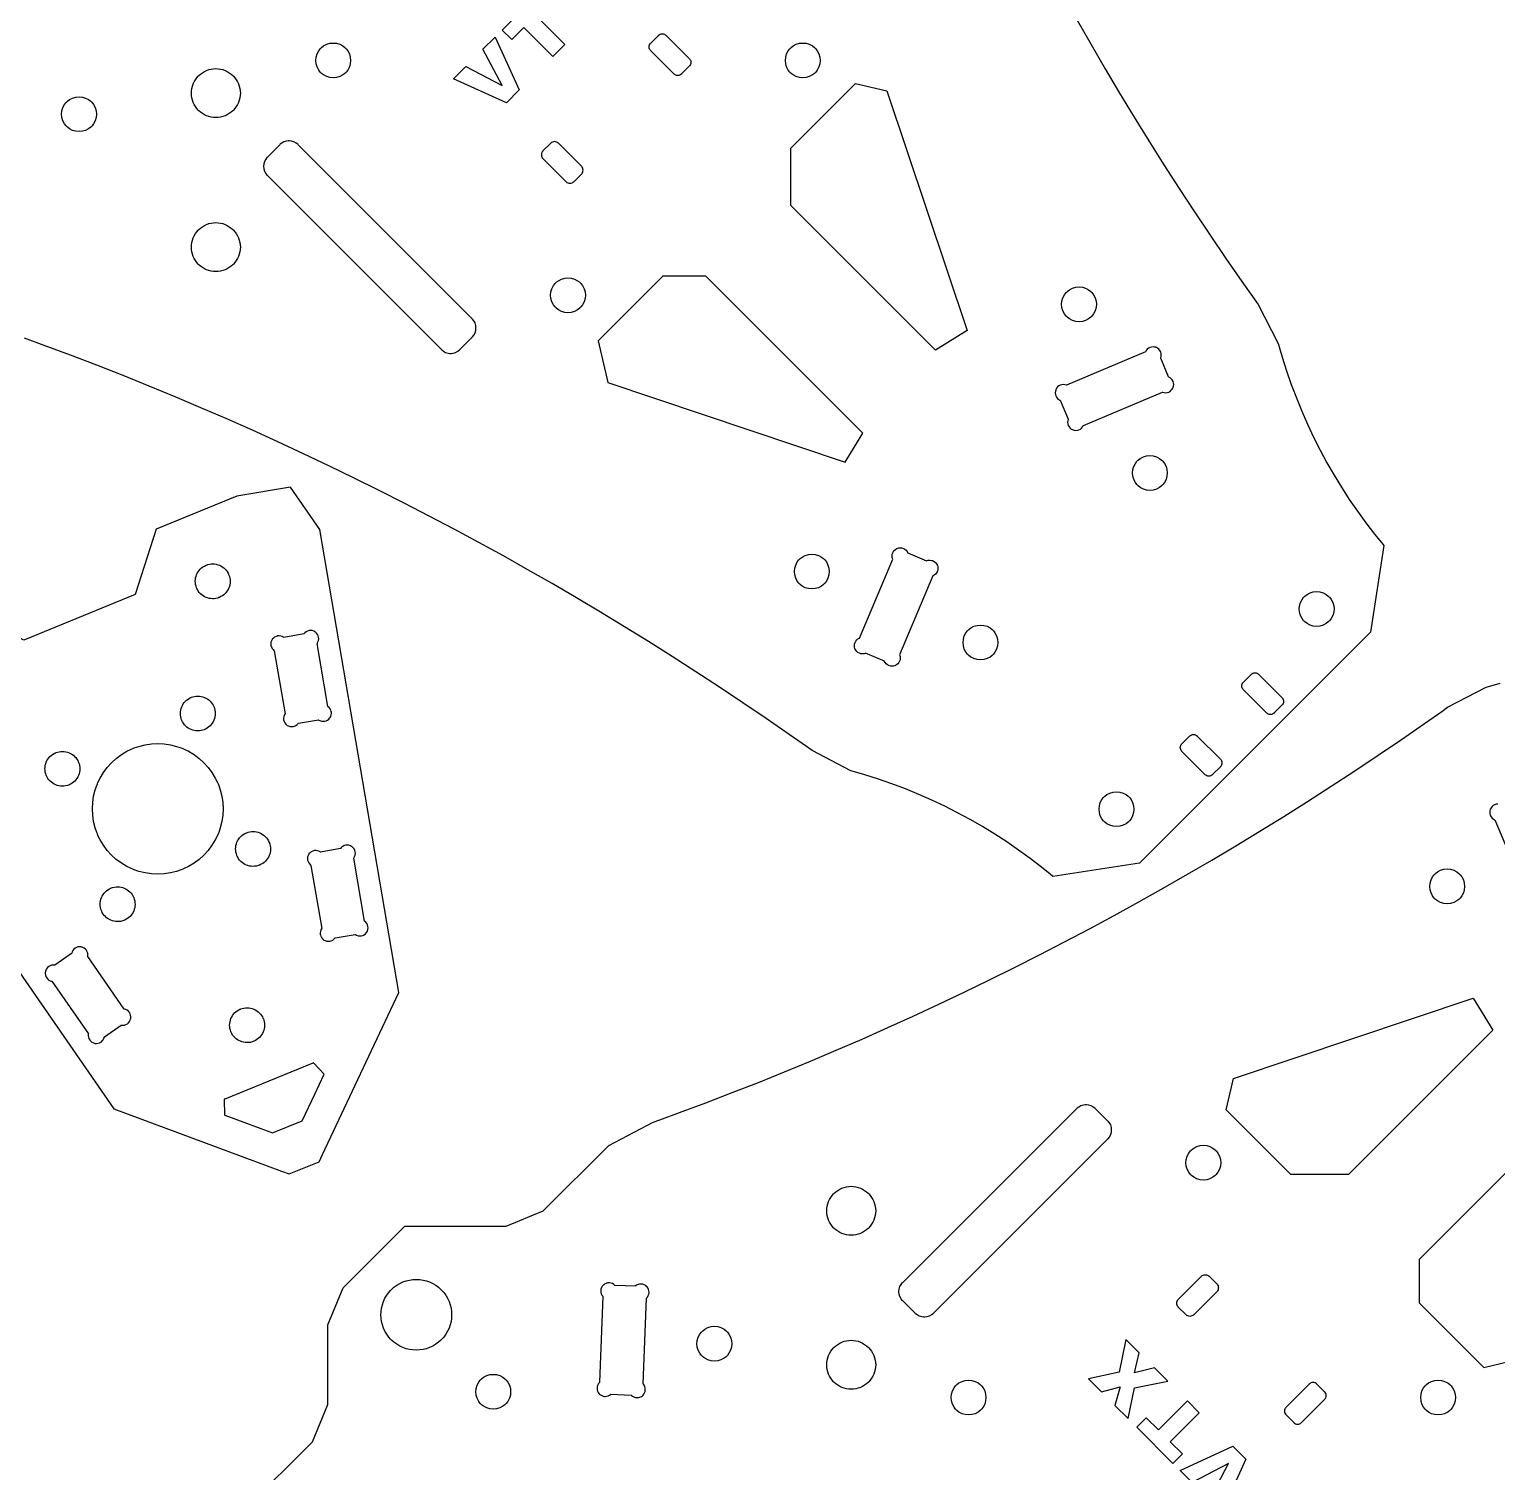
# Model space of a CAD drawing. Extents: x 0 to 997, y 0 to 569.
# Drawn here: x 90.2 to 225, y 299.7 to 432.2 of the extents above; entities that cross this region are included whole.
import ezdxf

# ---------------------------------------------------------------- set-up
doc = ezdxf.new("R2010")
doc.units = 0
doc.layers.get('0').update_dxf_attribs({"linetype": 'CONTINUOUS'})

msp = doc.modelspace()

# ---------------------------------------------------------------- linework, layer by layer
at = {"color": 0}
for points in [[(138.323, 429.706), (139.415, 430.799), (136.753, 433.461), (137.867, 434.575), (136.994, 435.449), (133.673, 432.128), (134.546, 431.254), (135.66, 432.368), (138.323, 429.706)], [(135.242, 426.625), (134.058, 425.44), (129.187, 427.642), (130.329, 428.783), (133.669, 427.035), (131.91, 430.364), (133.019, 431.474), (135.242, 426.625)], [(147.321, 430.218), (147.303, 430.236), (147.257, 430.297), (147.211, 430.383), (147.183, 430.476), (147.174, 430.572), (147.183, 430.668), (147.211, 430.76), (147.257, 430.847), (147.303, 430.908), (147.321, 430.925), (148.028, 431.633), (148.046, 431.65), (148.104, 431.696), (148.19, 431.742), (148.283, 431.769), (148.357, 431.779), (148.382, 431.779), (148.406, 431.779), (148.479, 431.769), (148.572, 431.742), (148.658, 431.696), (148.718, 431.65), (148.735, 431.633), (150.856, 429.511), (150.874, 429.494), (150.918, 429.435), (150.965, 429.349), (150.993, 429.256), (151.003, 429.182), (151.003, 429.158), (151.003, 429.133), (150.993, 429.06), (150.965, 428.967), (150.918, 428.881), (150.874, 428.822), (150.856, 428.804), (150.149, 428.097), (150.132, 428.079), (150.071, 428.033), (149.983, 427.987), (149.892, 427.96), (149.796, 427.951), (149.7, 427.96), (149.607, 427.987), (149.521, 428.033), (149.46, 428.079), (149.442, 428.097), (147.321, 430.218)], [(119.284, 430.467), (119.341, 430.41), (119.489, 430.215), (119.635, 429.936), (119.723, 429.64), (119.752, 429.335), (119.723, 429.029), (119.635, 428.732), (119.489, 428.454), (119.341, 428.26), (119.284, 428.203), (119.227, 428.146), (119.033, 427.999), (118.755, 427.851), (118.458, 427.764), (118.153, 427.735), (117.847, 427.764), (117.55, 427.851), (117.272, 427.999), (117.078, 428.146), (117.021, 428.203), (116.964, 428.26), (116.816, 428.454), (116.67, 428.732), (116.582, 429.029), (116.553, 429.335), (116.582, 429.64), (116.67, 429.936), (116.816, 430.215), (116.964, 430.41), (117.021, 430.467), (117.078, 430.524), (117.272, 430.671), (117.55, 430.818), (117.847, 430.906), (118.153, 430.935), (118.458, 430.906), (118.755, 430.818), (119.033, 430.671), (119.227, 430.524), (119.284, 430.467)], [(162.418, 430.467), (162.475, 430.41), (162.622, 430.215), (162.769, 429.936), (162.857, 429.64), (162.886, 429.335), (162.857, 429.029), (162.769, 428.732), (162.622, 428.454), (162.475, 428.26), (162.418, 428.203), (162.361, 428.146), (162.167, 427.999), (161.888, 427.851), (161.592, 427.764), (161.286, 427.735), (160.981, 427.764), (160.683, 427.851), (160.406, 427.999), (160.211, 428.146), (160.154, 428.203), (160.097, 428.26), (159.95, 428.454), (159.803, 428.732), (159.715, 429.029), (159.686, 429.335), (159.715, 429.64), (159.803, 429.936), (159.95, 430.215), (160.097, 430.41), (160.154, 430.467), (160.211, 430.524), (160.406, 430.671), (160.683, 430.818), (160.981, 430.906), (161.286, 430.935), (161.592, 430.906), (161.888, 430.818), (162.167, 430.671), (162.361, 430.524), (162.418, 430.467)], [(108.96, 427.921), (109.001, 427.879), (109.115, 427.75), (109.248, 427.568), (109.362, 427.376), (109.454, 427.176), (109.526, 426.969), (109.578, 426.76), (109.609, 426.546), (109.619, 426.329), (109.609, 426.114), (109.578, 425.9), (109.526, 425.689), (109.454, 425.483), (109.362, 425.283), (109.248, 425.092), (109.115, 424.91), (109.001, 424.779), (108.96, 424.739), (108.919, 424.697), (108.789, 424.585), (108.607, 424.45), (108.415, 424.338), (108.216, 424.244), (108.01, 424.172), (107.799, 424.121), (107.585, 424.09), (107.369, 424.079), (107.153, 424.09), (106.939, 424.121), (106.728, 424.172), (106.522, 424.244), (106.323, 424.338), (106.131, 424.45), (105.949, 424.585), (105.819, 424.697), (105.778, 424.739), (105.737, 424.779), (105.624, 424.91), (105.49, 425.092), (105.377, 425.283), (105.284, 425.483), (105.212, 425.689), (105.16, 425.9), (105.129, 426.114), (105.119, 426.329), (105.129, 426.546), (105.16, 426.76), (105.212, 426.969), (105.284, 427.176), (105.377, 427.376), (105.49, 427.568), (105.624, 427.75), (105.737, 427.879), (105.778, 427.921), (105.819, 427.961), (105.949, 428.075), (106.131, 428.208), (106.323, 428.322), (106.522, 428.415), (106.728, 428.487), (106.939, 428.539), (107.153, 428.569), (107.369, 428.579), (107.585, 428.569), (107.799, 428.539), (108.01, 428.487), (108.216, 428.415), (108.415, 428.322), (108.607, 428.208), (108.789, 428.075), (108.919, 427.961), (108.96, 427.921)], [(95.9375, 425.526), (95.9944, 425.469), (96.1425, 425.275), (96.2889, 424.997), (96.3768, 424.701), (96.406, 424.396), (96.3768, 424.089), (96.2889, 423.793), (96.1425, 423.515), (95.9944, 423.321), (95.9375, 423.264), (95.8804, 423.207), (95.6864, 423.058), (95.4082, 422.912), (95.1117, 422.825), (94.8061, 422.796), (94.5006, 422.825), (94.204, 422.912), (93.9257, 423.058), (93.7317, 423.207), (93.6747, 423.264), (93.6176, 423.321), (93.4696, 423.515), (93.3232, 423.793), (93.2354, 424.089), (93.2061, 424.396), (93.2354, 424.701), (93.3232, 424.997), (93.4696, 425.275), (93.6176, 425.469), (93.6747, 425.526), (93.7317, 425.583), (93.9257, 425.732), (94.204, 425.878), (94.5006, 425.965), (94.8061, 425.996), (95.1117, 425.965), (95.4082, 425.878), (95.6864, 425.732), (95.8804, 425.583), (95.9375, 425.526)], [(160.199, 416.01), (160.199, 421.287), (166.136, 427.225), (169.006, 426.551), (176.388, 404.546), (173.469, 402.739), (160.199, 416.01)], [(130.916, 403.914), (130.957, 403.956), (131.066, 404.097), (131.176, 404.303), (131.244, 404.528), (131.267, 404.704), (131.267, 404.763), (131.267, 404.821), (131.244, 404.997), (131.176, 405.222), (131.066, 405.429), (130.957, 405.569), (130.916, 405.611), (114.935, 421.592), (114.894, 421.633), (114.752, 421.742), (114.546, 421.851), (114.322, 421.919), (114.145, 421.943), (114.087, 421.943), (114.028, 421.943), (113.851, 421.919), (113.627, 421.851), (113.421, 421.742), (113.28, 421.633), (113.238, 421.592), (112.107, 420.461), (112.064, 420.418), (111.953, 420.272), (111.843, 420.064), (111.777, 419.842), (111.755, 419.612), (111.777, 419.383), (111.843, 419.16), (111.953, 418.951), (112.064, 418.806), (112.107, 418.764), (128.087, 402.783), (128.129, 402.742), (128.27, 402.633), (128.477, 402.522), (128.701, 402.454), (128.877, 402.432), (128.936, 402.432), (128.995, 402.432), (129.171, 402.454), (129.395, 402.522), (129.602, 402.633), (129.743, 402.742), (129.784, 402.783), (130.916, 403.914)], [(139.543, 418.197), (139.56, 418.181), (139.618, 418.135), (139.704, 418.089), (139.799, 418.061), (139.872, 418.051), (139.896, 418.051), (139.921, 418.051), (139.994, 418.061), (140.087, 418.089), (140.174, 418.135), (140.232, 418.181), (140.25, 418.197), (140.957, 418.904), (140.975, 418.922), (141.021, 418.983), (141.067, 419.071), (141.094, 419.162), (141.103, 419.258), (141.094, 419.354), (141.067, 419.447), (141.021, 419.533), (140.975, 419.594), (140.957, 419.612), (138.835, 421.733), (138.818, 421.751), (138.757, 421.797), (138.67, 421.843), (138.577, 421.871), (138.482, 421.879), (138.386, 421.871), (138.294, 421.843), (138.207, 421.797), (138.146, 421.751), (138.128, 421.733), (137.421, 421.026), (137.404, 421.008), (137.359, 420.95), (137.313, 420.864), (137.284, 420.771), (137.275, 420.697), (137.275, 420.672), (137.275, 420.649), (137.284, 420.575), (137.313, 420.482), (137.359, 420.396), (137.404, 420.336), (137.421, 420.319), (139.543, 418.197)], [(108.96, 413.778), (109.001, 413.737), (109.115, 413.607), (109.248, 413.425), (109.362, 413.233), (109.454, 413.033), (109.526, 412.828), (109.578, 412.617), (109.609, 412.403), (109.619, 412.188), (109.609, 411.972), (109.578, 411.757), (109.526, 411.547), (109.454, 411.34), (109.362, 411.14), (109.248, 410.949), (109.115, 410.767), (109.001, 410.638), (108.96, 410.596), (108.919, 410.556), (108.789, 410.442), (108.607, 410.308), (108.415, 410.194), (108.216, 410.101), (108.01, 410.031), (107.799, 409.979), (107.585, 409.947), (107.369, 409.938), (107.153, 409.947), (106.939, 409.979), (106.728, 410.031), (106.522, 410.101), (106.323, 410.194), (106.131, 410.308), (105.949, 410.442), (105.819, 410.556), (105.778, 410.596), (105.737, 410.638), (105.624, 410.767), (105.49, 410.949), (105.377, 411.14), (105.284, 411.34), (105.212, 411.547), (105.16, 411.757), (105.129, 411.972), (105.119, 412.188), (105.129, 412.403), (105.16, 412.617), (105.212, 412.828), (105.284, 413.033), (105.377, 413.233), (105.49, 413.425), (105.624, 413.607), (105.737, 413.737), (105.778, 413.778), (105.819, 413.819), (105.949, 413.933), (106.131, 414.067), (106.323, 414.181), (106.522, 414.272), (106.728, 414.344), (106.939, 414.396), (107.153, 414.426), (107.369, 414.438), (107.585, 414.426), (107.799, 414.396), (108.01, 414.344), (108.216, 414.272), (108.415, 414.181), (108.607, 414.067), (108.789, 413.933), (108.919, 413.819), (108.96, 413.778)], [(140.851, 408.899), (140.908, 408.842), (141.056, 408.649), (141.203, 408.369), (141.29, 408.074), (141.319, 407.768), (141.29, 407.463), (141.203, 407.165), (141.056, 406.888), (140.908, 406.693), (140.851, 406.636), (140.793, 406.579), (140.6, 406.432), (140.321, 406.285), (140.025, 406.197), (139.719, 406.168), (139.414, 406.197), (139.117, 406.285), (138.839, 406.432), (138.645, 406.579), (138.588, 406.636), (138.531, 406.693), (138.383, 406.888), (138.236, 407.165), (138.149, 407.463), (138.119, 407.768), (138.149, 408.074), (138.236, 408.369), (138.383, 408.649), (138.531, 408.842), (138.588, 408.899), (138.645, 408.957), (138.839, 409.104), (139.117, 409.251), (139.414, 409.339), (139.719, 409.368), (140.025, 409.339), (140.321, 409.251), (140.6, 409.104), (140.793, 408.957), (140.851, 408.899)], [(166.81, 395.089), (152.385, 409.515), (148.426, 409.515), (142.489, 403.576), (143.388, 399.751), (165.171, 392.443), (166.81, 395.089)], [(187.794, 408.065), (187.851, 408.008), (188, 407.814), (188.146, 407.536), (188.233, 407.24), (188.263, 406.935), (188.233, 406.629), (188.146, 406.332), (188, 406.054), (187.851, 405.86), (187.794, 405.803), (187.737, 405.746), (187.543, 405.597), (187.265, 405.451), (186.968, 405.364), (186.663, 405.335), (186.357, 405.364), (186.061, 405.451), (185.782, 405.597), (185.589, 405.746), (185.532, 405.803), (185.475, 405.86), (185.326, 406.054), (185.181, 406.332), (185.092, 406.629), (185.063, 406.935), (185.092, 407.24), (185.181, 407.536), (185.326, 407.814), (185.475, 408.008), (185.532, 408.065), (185.589, 408.122), (185.782, 408.271), (186.061, 408.417), (186.357, 408.504), (186.663, 408.535), (186.968, 408.504), (187.265, 408.417), (187.543, 408.271), (187.737, 408.122), (187.794, 408.065)], [(194.164, 401.994), (194.178, 402.028), (194.206, 402.136), (194.219, 402.282), (194.204, 402.428), (194.175, 402.535), (194.161, 402.568), (194.146, 402.603), (194.09, 402.699), (193.997, 402.811), (193.883, 402.903), (193.786, 402.958), (193.753, 402.972), (193.718, 402.986), (193.611, 403.014), (193.465, 403.028), (193.319, 403.013), (193.212, 402.983), (193.179, 402.969), (193.144, 402.954), (193.049, 402.899), (192.936, 402.806), (192.843, 402.692), (192.789, 402.594), (192.775, 402.561), (185.511, 399.507), (185.476, 399.522), (185.367, 399.55), (185.219, 399.564), (185.075, 399.547), (184.938, 399.504), (184.811, 399.436), (184.699, 399.344), (184.606, 399.231), (184.549, 399.132), (184.533, 399.096), (184.519, 399.061), (184.49, 398.951), (184.478, 398.804), (184.494, 398.66), (184.538, 398.522), (184.606, 398.396), (184.697, 398.283), (184.811, 398.19), (184.91, 398.133), (184.944, 398.118), (185.674, 396.388), (185.658, 396.351), (185.631, 396.242), (185.617, 396.094), (185.633, 395.95), (185.676, 395.813), (185.744, 395.686), (185.836, 395.574), (185.95, 395.481), (186.049, 395.424), (186.085, 395.41), (186.119, 395.394), (186.229, 395.367), (186.376, 395.353), (186.521, 395.369), (186.658, 395.412), (186.785, 395.481), (186.897, 395.572), (186.99, 395.686), (187.047, 395.785), (187.063, 395.821), (194.325, 398.874), (194.36, 398.86), (194.471, 398.831), (194.618, 398.818), (194.761, 398.833), (194.899, 398.876), (195.025, 398.944), (195.138, 399.036), (195.232, 399.15), (195.289, 399.25), (195.303, 399.285), (195.317, 399.319), (195.346, 399.431), (195.358, 399.578), (195.343, 399.721), (195.3, 399.858), (195.232, 399.985), (195.14, 400.097), (195.026, 400.192), (194.926, 400.249), (194.892, 400.263), (194.164, 401.994)], [(194.306, 392.578), (194.362, 392.521), (194.51, 392.328), (194.657, 392.049), (194.744, 391.753), (194.774, 391.447), (194.744, 391.142), (194.657, 390.844), (194.51, 390.567), (194.362, 390.372), (194.306, 390.315), (194.249, 390.258), (194.054, 390.111), (193.776, 389.964), (193.479, 389.876), (193.174, 389.847), (192.868, 389.876), (192.572, 389.964), (192.293, 390.111), (192.1, 390.258), (192.043, 390.315), (191.985, 390.372), (191.837, 390.567), (191.69, 390.844), (191.603, 391.142), (191.574, 391.447), (191.603, 391.753), (191.69, 392.049), (191.837, 392.328), (191.985, 392.521), (192.043, 392.578), (192.1, 392.635), (192.293, 392.783), (192.572, 392.929), (192.868, 393.018), (193.174, 393.047), (193.479, 393.018), (193.776, 392.929), (194.054, 392.783), (194.249, 392.635), (194.306, 392.578)], [(101.899, 386.292), (99.9668, 380.275), (89.7325, 376.099), (84.1425, 379.046), (76.7469, 376.029), (72.6361, 373.182), (73.4333, 368.518), (98.0031, 333.032), (113.413, 327.331), (114.115, 327.071), (116.846, 328.185), (117.166, 328.862), (124.188, 343.717), (116.917, 386.261), (114.224, 390.153), (109.295, 389.31), (101.899, 386.292)], [(167.06, 374.89), (167.025, 374.876), (166.914, 374.847), (166.767, 374.835), (166.624, 374.85), (166.486, 374.893), (166.358, 374.961), (166.247, 375.053), (166.153, 375.167), (166.096, 375.267), (166.082, 375.301), (166.068, 375.336), (166.039, 375.447), (166.026, 375.594), (166.042, 375.737), (166.085, 375.875), (166.153, 376.003), (166.244, 376.114), (166.358, 376.208), (166.458, 376.265), (166.493, 376.279), (169.546, 383.542), (169.532, 383.578), (169.503, 383.688), (169.49, 383.835), (169.507, 383.979), (169.55, 384.117), (169.618, 384.243), (169.71, 384.356), (169.824, 384.449), (169.922, 384.506), (169.957, 384.519), (169.993, 384.535), (170.103, 384.563), (170.25, 384.576), (170.394, 384.56), (170.532, 384.517), (170.658, 384.449), (170.771, 384.357), (170.864, 384.243), (170.921, 384.144), (170.935, 384.108), (172.667, 383.381), (172.701, 383.394), (172.808, 383.424), (172.954, 383.436), (173.1, 383.421), (173.207, 383.392), (173.242, 383.378), (173.275, 383.364), (173.371, 383.307), (173.483, 383.214), (173.576, 383.1), (173.631, 383.004), (173.644, 382.969), (173.658, 382.936), (173.688, 382.828), (173.7, 382.682), (173.686, 382.537), (173.656, 382.429), (173.642, 382.396), (173.628, 382.362), (173.571, 382.265), (173.478, 382.153), (173.364, 382.061), (173.268, 382.006), (173.233, 381.992), (170.181, 374.729), (170.194, 374.694), (170.224, 374.583), (170.236, 374.436), (170.221, 374.293), (170.178, 374.156), (170.11, 374.028), (170.018, 373.917), (169.904, 373.822), (169.804, 373.765), (169.769, 373.751), (169.735, 373.737), (169.624, 373.708), (169.476, 373.696), (169.333, 373.711), (169.196, 373.754), (169.068, 373.822), (168.957, 373.914), (168.862, 374.028), (168.806, 374.128), (168.792, 374.162), (167.06, 374.89)], [(105.602, 380.882), (105.586, 380.919), (105.547, 381.036), (105.508, 381.192), (105.486, 381.349), (105.48, 381.506), (105.488, 381.66), (105.512, 381.813), (105.55, 381.961), (105.602, 382.106), (105.667, 382.244), (105.746, 382.378), (105.837, 382.501), (105.94, 382.618), (106.056, 382.724), (106.182, 382.818), (106.32, 382.901), (106.43, 382.957), (106.468, 382.972), (106.506, 382.987), (106.622, 383.026), (106.778, 383.065), (106.935, 383.088), (107.091, 383.094), (107.246, 383.086), (107.399, 383.063), (107.548, 383.024), (107.692, 382.972), (107.831, 382.907), (107.963, 382.828), (108.088, 382.737), (108.204, 382.633), (108.31, 382.518), (108.405, 382.392), (108.488, 382.254), (108.543, 382.144), (108.558, 382.106), (108.574, 382.068), (108.613, 381.951), (108.652, 381.796), (108.674, 381.639), (108.68, 381.483), (108.672, 381.328), (108.648, 381.175), (108.61, 381.026), (108.558, 380.882), (108.493, 380.743), (108.414, 380.611), (108.323, 380.486), (108.22, 380.371), (108.104, 380.264), (107.978, 380.169), (107.84, 380.086), (107.73, 380.032), (107.692, 380.015), (107.655, 380), (107.538, 379.961), (107.382, 379.922), (107.225, 379.9), (107.069, 379.893), (106.914, 379.903), (106.761, 379.926), (106.612, 379.964), (106.468, 380.015), (106.329, 380.081), (106.197, 380.16), (106.072, 380.251), (105.956, 380.354), (105.85, 380.469), (105.755, 380.596), (105.672, 380.733), (105.618, 380.844), (105.602, 380.882)], [(163.251, 383.522), (163.308, 383.465), (163.457, 383.271), (163.603, 382.993), (163.69, 382.697), (163.719, 382.392), (163.69, 382.086), (163.603, 381.789), (163.457, 381.511), (163.308, 381.317), (163.251, 381.26), (163.194, 381.203), (163, 381.054), (162.722, 380.908), (162.425, 380.821), (162.119, 380.792), (161.814, 380.821), (161.518, 380.908), (161.239, 381.054), (161.046, 381.203), (160.989, 381.26), (160.932, 381.317), (160.783, 381.511), (160.638, 381.789), (160.549, 382.086), (160.519, 382.392), (160.549, 382.697), (160.638, 382.993), (160.783, 383.271), (160.932, 383.465), (160.989, 383.522), (161.046, 383.579), (161.239, 383.728), (161.518, 383.874), (161.814, 383.961), (162.119, 383.992), (162.425, 383.961), (162.722, 383.874), (163, 383.728), (163.194, 383.579), (163.251, 383.522)], [(209.617, 380.085), (209.674, 380.028), (209.822, 379.833), (209.968, 379.556), (210.056, 379.258), (210.086, 378.953), (210.056, 378.647), (209.968, 378.351), (209.822, 378.072), (209.674, 377.879), (209.617, 377.822), (209.56, 377.765), (209.365, 377.617), (209.087, 377.471), (208.792, 377.382), (208.486, 377.353), (208.181, 377.382), (207.883, 377.471), (207.606, 377.617), (207.411, 377.765), (207.354, 377.822), (207.297, 377.879), (207.149, 378.072), (207.003, 378.351), (206.915, 378.647), (206.886, 378.953), (206.915, 379.258), (207.003, 379.556), (207.149, 379.833), (207.297, 380.028), (207.354, 380.085), (207.411, 380.142), (207.606, 380.29), (207.883, 380.436), (208.181, 380.524), (208.486, 380.553), (208.792, 380.524), (209.087, 380.436), (209.365, 380.29), (209.56, 380.142), (209.617, 380.085)], [(178.739, 377.011), (178.796, 376.954), (178.943, 376.761), (179.09, 376.482), (179.178, 376.186), (179.207, 375.881), (179.178, 375.575), (179.09, 375.278), (178.943, 375), (178.796, 374.806), (178.739, 374.749), (178.682, 374.692), (178.487, 374.544), (178.21, 374.397), (177.913, 374.31), (177.607, 374.281), (177.301, 374.31), (177.006, 374.397), (176.726, 374.544), (176.532, 374.692), (176.475, 374.749), (176.418, 374.806), (176.271, 375), (176.124, 375.278), (176.036, 375.575), (176.007, 375.881), (176.036, 376.186), (176.124, 376.482), (176.271, 376.761), (176.418, 376.954), (176.475, 377.011), (176.532, 377.068), (176.726, 377.217), (177.006, 377.362), (177.301, 377.451), (177.607, 377.481), (177.913, 377.451), (178.21, 377.362), (178.487, 377.217), (178.682, 377.068), (178.739, 377.011)], [(113.724, 369.329), (113.702, 369.299), (113.649, 369.197), (113.604, 369.057), (113.587, 368.912), (113.597, 368.769), (113.635, 368.631), (113.699, 368.5), (113.788, 368.383), (113.872, 368.306), (113.903, 368.283), (113.934, 368.261), (114.035, 368.208), (114.175, 368.162), (114.319, 368.146), (114.463, 368.156), (114.602, 368.194), (114.732, 368.258), (114.849, 368.347), (114.927, 368.431), (114.948, 368.463), (116.8, 368.779), (116.83, 368.757), (116.929, 368.706), (117.068, 368.66), (117.213, 368.64), (117.324, 368.644), (117.36, 368.651), (117.396, 368.657), (117.502, 368.69), (117.633, 368.756), (117.749, 368.846), (117.825, 368.928), (117.846, 368.957), (117.867, 368.987), (117.919, 369.086), (117.965, 369.225), (117.983, 369.369), (117.979, 369.481), (117.973, 369.517), (117.967, 369.553), (117.934, 369.66), (117.868, 369.79), (117.779, 369.906), (117.697, 369.982), (117.667, 370.003), (116.677, 375.797), (116.699, 375.828), (116.752, 375.929), (116.797, 376.069), (116.815, 376.214), (116.804, 376.357), (116.766, 376.496), (116.702, 376.626), (116.613, 376.743), (116.529, 376.821), (116.498, 376.843), (116.467, 376.865), (116.366, 376.918), (116.226, 376.964), (116.082, 376.981), (115.938, 376.969), (115.799, 376.932), (115.669, 376.868), (115.552, 376.779), (115.474, 376.694), (115.453, 376.664), (113.601, 376.347), (113.571, 376.369), (113.472, 376.421), (113.334, 376.467), (113.188, 376.485), (113.077, 376.481), (113.041, 376.475), (113.005, 376.469), (112.899, 376.436), (112.768, 376.371), (112.652, 376.281), (112.577, 376.199), (112.555, 376.169), (112.534, 376.139), (112.482, 376.04), (112.436, 375.901), (112.418, 375.757), (112.422, 375.646), (112.428, 375.61), (112.434, 375.574), (112.467, 375.467), (112.533, 375.336), (112.622, 375.221), (112.704, 375.144), (112.734, 375.124), (113.724, 369.329)], [(205.304, 370.821), (205.321, 370.804), (205.368, 370.743), (205.414, 370.656), (205.44, 370.564), (205.45, 370.468), (205.44, 370.372), (205.414, 370.279), (205.368, 370.193), (205.321, 370.132), (205.304, 370.114), (204.596, 369.407), (204.579, 369.39), (204.521, 369.344), (204.435, 369.299), (204.34, 369.271), (204.268, 369.261), (204.243, 369.261), (204.218, 369.261), (204.144, 369.271), (204.051, 369.299), (203.965, 369.344), (203.907, 369.39), (203.889, 369.407), (201.768, 371.529), (201.75, 371.546), (201.704, 371.607), (201.658, 371.694), (201.631, 371.786), (201.622, 371.882), (201.631, 371.978), (201.658, 372.071), (201.704, 372.157), (201.75, 372.218), (201.768, 372.236), (202.475, 372.943), (202.493, 372.96), (202.551, 373.006), (202.638, 373.051), (202.731, 373.079), (202.804, 373.089), (202.829, 373.089), (202.853, 373.089), (202.926, 373.079), (203.019, 373.051), (203.106, 373.006), (203.165, 372.96), (203.182, 372.943), (205.304, 370.821)], [(104.233, 368.74), (104.217, 368.779), (104.177, 368.896), (104.139, 369.051), (104.117, 369.208), (104.11, 369.364), (104.119, 369.519), (104.143, 369.672), (104.181, 369.821), (104.233, 369.965), (104.298, 370.104), (104.377, 370.236), (104.468, 370.361), (104.571, 370.476), (104.686, 370.583), (104.813, 370.678), (104.95, 370.761), (105.061, 370.815), (105.098, 370.832), (105.136, 370.847), (105.253, 370.886), (105.409, 370.925), (105.565, 370.947), (105.722, 370.954), (105.877, 370.944), (106.029, 370.921), (106.178, 370.883), (106.323, 370.832), (106.462, 370.765), (106.594, 370.688), (106.719, 370.596), (106.834, 370.493), (106.94, 370.378), (107.035, 370.251), (107.119, 370.114), (107.173, 370.003), (107.189, 369.965), (107.205, 369.928), (107.244, 369.811), (107.282, 369.656), (107.305, 369.499), (107.311, 369.342), (107.302, 369.188), (107.279, 369.035), (107.241, 368.885), (107.189, 368.74), (107.123, 368.601), (107.045, 368.469), (106.954, 368.346), (106.85, 368.229), (106.735, 368.124), (106.608, 368.028), (106.471, 367.946), (106.361, 367.89), (106.323, 367.875), (106.285, 367.86), (106.169, 367.819), (106.013, 367.782), (105.856, 367.76), (105.699, 367.753), (105.544, 367.761), (105.392, 367.785), (105.243, 367.824), (105.098, 367.875), (104.96, 367.94), (104.827, 368.019), (104.703, 368.11), (104.587, 368.214), (104.481, 368.329), (104.386, 368.456), (104.303, 368.593), (104.248, 368.703), (104.233, 368.74)], [(199.647, 365.165), (199.664, 365.147), (199.711, 365.086), (199.757, 364.999), (199.783, 364.907), (199.793, 364.811), (199.783, 364.715), (199.757, 364.624), (199.711, 364.536), (199.664, 364.475), (199.647, 364.457), (198.939, 363.75), (198.922, 363.733), (198.864, 363.688), (198.778, 363.642), (198.685, 363.614), (198.611, 363.604), (198.586, 363.604), (198.561, 363.604), (198.487, 363.614), (198.394, 363.642), (198.308, 363.688), (198.25, 363.733), (198.232, 363.75), (196.111, 365.872), (196.093, 365.89), (196.047, 365.95), (196.001, 366.037), (195.974, 366.129), (195.965, 366.225), (195.974, 366.321), (196.001, 366.414), (196.047, 366.5), (196.093, 366.561), (196.111, 366.579), (196.818, 367.286), (196.836, 367.303), (196.894, 367.349), (196.981, 367.394), (197.074, 367.422), (197.147, 367.432), (197.172, 367.432), (197.196, 367.432), (197.269, 367.422), (197.362, 367.394), (197.449, 367.349), (197.508, 367.303), (197.525, 367.286), (199.647, 365.165)], [(91.7932, 363.665), (91.7775, 363.703), (91.7382, 363.819), (91.6999, 363.975), (91.6776, 364.132), (91.6711, 364.289), (91.6799, 364.443), (91.7033, 364.596), (91.7413, 364.744), (91.7932, 364.89), (91.8586, 365.029), (91.9372, 365.161), (92.0285, 365.285), (92.1318, 365.401), (92.2471, 365.507), (92.3736, 365.601), (92.5111, 365.685), (92.6213, 365.74), (92.6592, 365.756), (92.6969, 365.771), (92.8135, 365.811), (92.9694, 365.849), (93.1262, 365.871), (93.2826, 365.878), (93.4376, 365.869), (93.5901, 365.846), (93.7392, 365.807), (93.8837, 365.756), (94.0226, 365.69), (94.1547, 365.611), (94.2793, 365.521), (94.3951, 365.417), (94.5011, 365.301), (94.5961, 365.175), (94.6793, 365.037), (94.7339, 364.928), (94.7496, 364.889), (94.7653, 364.851), (94.8046, 364.735), (94.8429, 364.579), (94.8653, 364.422), (94.8718, 364.267), (94.8631, 364.111), (94.8396, 363.958), (94.8015, 363.81), (94.7496, 363.665), (94.6842, 363.526), (94.6057, 363.394), (94.5144, 363.269), (94.411, 363.154), (94.2957, 363.047), (94.1692, 362.953), (94.0317, 362.869), (93.9215, 362.815), (93.8837, 362.799), (93.846, 362.783), (93.7294, 362.744), (93.5733, 362.706), (93.4167, 362.683), (93.2601, 362.676), (93.1051, 362.686), (92.9526, 362.71), (92.8036, 362.747), (92.6592, 362.799), (92.5203, 362.864), (92.3881, 362.943), (92.2635, 363.035), (92.1478, 363.138), (92.0417, 363.253), (91.9467, 363.379), (91.8635, 363.517), (91.8089, 363.628), (91.7932, 363.665)], [(96.4857, 358.3), (96.429, 358.436), (96.286, 358.858), (96.1432, 359.431), (96.0575, 360.011), (96.029, 360.596), (96.0575, 361.181), (96.1432, 361.761), (96.286, 362.332), (96.429, 362.754), (96.4857, 362.892), (96.5424, 363.029), (96.7399, 363.428), (97.0432, 363.933), (97.3931, 364.404), (97.7864, 364.839), (98.22, 365.232), (98.691, 365.582), (99.1962, 365.885), (99.596, 366.082), (99.7329, 366.139), (99.8699, 366.196), (100.292, 366.339), (100.864, 366.482), (101.444, 366.567), (102.029, 366.596), (102.614, 366.567), (103.194, 366.482), (103.766, 366.339), (104.188, 366.196), (104.325, 366.139), (104.462, 366.082), (104.862, 365.885), (105.367, 365.582), (105.838, 365.232), (106.272, 364.839), (106.665, 364.404), (107.015, 363.933), (107.318, 363.428), (107.516, 363.029), (107.572, 362.892), (107.629, 362.754), (107.772, 362.332), (107.915, 361.761), (108, 361.181), (108.029, 360.596), (108, 360.011), (107.915, 359.431), (107.772, 358.858), (107.629, 358.436), (107.572, 358.3), (107.516, 358.162), (107.318, 357.763), (107.015, 357.257), (106.665, 356.786), (106.272, 356.353), (105.838, 355.96), (105.367, 355.61), (104.862, 355.307), (104.462, 355.11), (104.325, 355.053), (104.188, 354.996), (103.766, 354.853), (103.194, 354.71), (102.614, 354.624), (102.029, 354.596), (101.444, 354.624), (100.864, 354.71), (100.292, 354.853), (99.8699, 354.996), (99.7329, 355.053), (99.596, 355.11), (99.1962, 355.307), (98.691, 355.61), (98.22, 355.96), (97.7864, 356.353), (97.3931, 356.786), (97.0432, 357.257), (96.7399, 357.763), (96.5424, 358.162), (96.4857, 358.3)], [(191.232, 361.7), (191.289, 361.643), (191.438, 361.449), (191.583, 361.171), (191.671, 360.874), (191.7, 360.568), (191.671, 360.263), (191.583, 359.967), (191.438, 359.688), (191.289, 359.494), (191.232, 359.438), (191.175, 359.381), (190.981, 359.232), (190.703, 359.086), (190.407, 358.997), (190.101, 358.968), (189.794, 358.997), (189.499, 359.086), (189.221, 359.232), (189.026, 359.381), (188.969, 359.438), (188.913, 359.494), (188.764, 359.688), (188.618, 359.967), (188.531, 360.263), (188.501, 360.568), (188.531, 360.874), (188.618, 361.171), (188.764, 361.449), (188.913, 361.643), (188.969, 361.7), (189.026, 361.757), (189.221, 361.906), (189.499, 362.051), (189.794, 362.139), (190.101, 362.168), (190.407, 362.139), (190.703, 362.051), (190.981, 361.906), (191.175, 361.757), (191.232, 361.7)], [(109.308, 356.301), (109.293, 356.339), (109.253, 356.456), (109.215, 356.612), (109.193, 356.768), (109.186, 356.925), (109.195, 357.081), (109.218, 357.233), (109.256, 357.382), (109.308, 357.526), (109.374, 357.665), (109.452, 357.797), (109.544, 357.922), (109.647, 358.037), (109.762, 358.143), (109.889, 358.239), (110.026, 358.322), (110.137, 358.376), (110.174, 358.392), (110.212, 358.408), (110.329, 358.447), (110.485, 358.486), (110.641, 358.508), (110.798, 358.514), (110.953, 358.506), (111.105, 358.482), (111.254, 358.444), (111.399, 358.392), (111.538, 358.326), (111.67, 358.249), (111.795, 358.157), (111.91, 358.053), (112.016, 357.939), (112.111, 357.811), (112.195, 357.674), (112.249, 357.564), (112.265, 357.526), (112.28, 357.489), (112.32, 357.372), (112.358, 357.215), (112.38, 357.06), (112.387, 356.903), (112.378, 356.747), (112.355, 356.596), (112.317, 356.446), (112.265, 356.301), (112.199, 356.162), (112.121, 356.031), (112.03, 355.906), (111.926, 355.79), (111.811, 355.685), (111.684, 355.589), (111.547, 355.506), (111.437, 355.451), (111.399, 355.436), (111.361, 355.419), (111.245, 355.381), (111.089, 355.342), (110.932, 355.319), (110.775, 355.314), (110.62, 355.322), (110.468, 355.346), (110.319, 355.383), (110.174, 355.436), (110.035, 355.501), (109.903, 355.579), (109.779, 355.671), (109.663, 355.775), (109.557, 355.89), (109.462, 356.017), (109.379, 356.154), (109.324, 356.264), (109.308, 356.301)], [(120.046, 356.083), (120.068, 356.114), (120.121, 356.215), (120.167, 356.356), (120.184, 356.5), (120.173, 356.643), (120.135, 356.782), (120.071, 356.912), (119.982, 357.029), (119.898, 357.107), (119.867, 357.129), (119.836, 357.15), (119.735, 357.204), (119.595, 357.249), (119.451, 357.267), (119.307, 357.256), (119.169, 357.218), (119.039, 357.154), (118.922, 357.064), (118.844, 356.981), (118.822, 356.95), (116.97, 356.633), (116.939, 356.656), (116.838, 356.708), (116.698, 356.754), (116.554, 356.771), (116.41, 356.761), (116.271, 356.724), (116.141, 356.66), (116.024, 356.569), (115.946, 356.486), (115.924, 356.456), (115.903, 356.424), (115.849, 356.322), (115.804, 356.182), (115.787, 356.039), (115.797, 355.894), (115.835, 355.756), (115.899, 355.626), (115.989, 355.51), (116.072, 355.431), (116.103, 355.41), (117.093, 349.615), (117.072, 349.585), (117.02, 349.486), (116.974, 349.347), (116.956, 349.203), (116.96, 349.092), (116.966, 349.056), (116.972, 349.018), (117.005, 348.912), (117.071, 348.782), (117.16, 348.667), (117.242, 348.59), (117.272, 348.569), (117.302, 348.549), (117.4, 348.496), (117.539, 348.45), (117.685, 348.432), (117.796, 348.436), (117.832, 348.442), (117.868, 348.449), (117.974, 348.481), (118.105, 348.547), (118.221, 348.636), (118.296, 348.718), (118.318, 348.747), (120.169, 349.064), (120.2, 349.043), (120.302, 348.989), (120.442, 348.943), (120.586, 348.926), (120.729, 348.938), (120.868, 348.975), (120.998, 349.039), (121.115, 349.129), (121.193, 349.213), (121.215, 349.243), (121.237, 349.274), (121.29, 349.375), (121.336, 349.515), (121.353, 349.66), (121.342, 349.803), (121.304, 349.942), (121.24, 350.072), (121.151, 350.189), (121.067, 350.267), (121.036, 350.289), (120.046, 356.083)], [(219.353, 354.607), (219.41, 354.664), (219.603, 354.813), (219.882, 354.958), (220.178, 355.046), (220.483, 355.075), (220.789, 355.046), (221.086, 354.958), (221.364, 354.813), (221.558, 354.664), (221.615, 354.607), (221.672, 354.55), (221.819, 354.356), (221.967, 354.078), (222.054, 353.782), (222.083, 353.475), (222.054, 353.169), (221.967, 352.874), (221.819, 352.596), (221.672, 352.401), (221.615, 352.344), (221.558, 352.287), (221.364, 352.139), (221.086, 351.993), (220.789, 351.906), (220.483, 351.875), (220.178, 351.906), (219.882, 351.993), (219.603, 352.139), (219.41, 352.287), (219.353, 352.344), (219.296, 352.401), (219.147, 352.596), (219.001, 352.874), (218.913, 353.169), (218.883, 353.475), (218.913, 353.782), (219.001, 354.078), (219.147, 354.356), (219.296, 354.55), (219.353, 354.607)], [(96.8692, 351.226), (96.8535, 351.264), (96.8142, 351.381), (96.7758, 351.536), (96.7535, 351.693), (96.7469, 351.849), (96.7557, 352.004), (96.7792, 352.157), (96.8172, 352.306), (96.869, 352.45), (96.9346, 352.589), (97.0131, 352.721), (97.1043, 352.846), (97.2078, 352.961), (97.3229, 353.068), (97.4496, 353.162), (97.5871, 353.246), (97.6972, 353.3), (97.735, 353.317), (97.7728, 353.332), (97.8893, 353.371), (98.0454, 353.41), (98.2021, 353.432), (98.3585, 353.439), (98.5135, 353.429), (98.6661, 353.406), (98.8151, 353.368), (98.9596, 353.317), (99.0985, 353.251), (99.2307, 353.172), (99.3553, 353.081), (99.471, 352.978), (99.5769, 352.862), (99.6721, 352.736), (99.7553, 352.599), (99.8099, 352.487), (99.8256, 352.45), (99.8411, 352.412), (99.8804, 352.296), (99.9189, 352.14), (99.9411, 351.983), (99.9476, 351.826), (99.939, 351.672), (99.9154, 351.519), (99.8775, 351.371), (99.8256, 351.226), (99.76, 351.088), (99.6815, 350.954), (99.5903, 350.831), (99.4868, 350.714), (99.3717, 350.608), (99.245, 350.514), (99.1076, 350.431), (98.9974, 350.375), (98.9596, 350.36), (98.9218, 350.344), (98.8053, 350.304), (98.6493, 350.267), (98.4925, 350.244), (98.3361, 350.237), (98.1811, 350.246), (98.0285, 350.269), (97.8794, 350.308), (97.735, 350.36), (97.5961, 350.425), (97.4639, 350.504), (97.3393, 350.594), (97.2236, 350.699), (97.1176, 350.814), (97.0226, 350.94), (96.9393, 351.078), (96.8847, 351.188), (96.8692, 351.226)], [(95.6576, 339.932), (95.6511, 339.896), (95.6456, 339.786), (95.6625, 339.64), (95.7072, 339.501), (95.7579, 339.401), (95.7789, 339.372), (95.7999, 339.342), (95.8744, 339.258), (95.9892, 339.168), (96.1193, 339.101), (96.2253, 339.067), (96.2614, 339.061), (96.2976, 339.054), (96.4086, 339.049), (96.554, 339.065), (96.6933, 339.11), (96.7922, 339.161), (96.8225, 339.182), (96.8526, 339.203), (96.935, 339.278), (97.026, 339.392), (97.0928, 339.522), (97.1269, 339.628), (97.1335, 339.664), (98.6781, 340.733), (98.7153, 340.728), (98.8294, 340.722), (98.9758, 340.74), (99.1135, 340.785), (99.239, 340.856), (99.349, 340.949), (99.4399, 341.061), (99.5081, 341.192), (99.5433, 341.3), (99.5501, 341.338), (99.5568, 341.375), (99.5621, 341.489), (99.5443, 341.636), (99.499, 341.774), (99.4288, 341.899), (99.336, 342.008), (99.2229, 342.1), (99.0922, 342.168), (98.9835, 342.203), (98.9462, 342.21), (95.5999, 347.043), (95.6064, 347.079), (95.6118, 347.19), (95.595, 347.336), (95.5503, 347.475), (95.4994, 347.574), (95.4786, 347.604), (95.4576, 347.635), (95.3829, 347.717), (95.2682, 347.807), (95.1381, 347.875), (95.0322, 347.908), (94.996, 347.915), (94.9589, 347.922), (94.8446, 347.926), (94.6982, 347.91), (94.5606, 347.864), (94.435, 347.793), (94.325, 347.701), (94.2342, 347.588), (94.166, 347.457), (94.1307, 347.349), (94.124, 347.311), (92.5794, 346.242), (92.5422, 346.249), (92.4279, 346.254), (92.2817, 346.236), (92.1439, 346.19), (92.0183, 346.121), (91.9083, 346.028), (91.8175, 345.915), (91.7494, 345.783), (91.7142, 345.675), (91.7074, 345.638), (91.7007, 345.601), (91.6953, 345.486), (91.7132, 345.34), (91.7585, 345.203), (91.8286, 345.076), (91.9215, 344.967), (92.0344, 344.876), (92.1651, 344.808), (92.274, 344.772), (92.3113, 344.765), (95.6576, 339.932)], [(211.408, 327.011), (206.131, 327.011), (200.193, 332.95), (200.867, 335.819), (222.872, 343.2), (224.679, 340.283), (211.408, 327.011)], [(108.76, 340.112), (108.744, 340.15), (108.705, 340.267), (108.666, 340.422), (108.644, 340.579), (108.638, 340.736), (108.646, 340.89), (108.67, 341.043), (108.708, 341.192), (108.76, 341.336), (108.825, 341.475), (108.904, 341.608), (108.995, 341.732), (109.098, 341.849), (109.214, 341.954), (109.34, 342.049), (109.478, 342.132), (109.588, 342.188), (109.626, 342.203), (109.663, 342.218), (109.78, 342.257), (109.936, 342.296), (110.093, 342.318), (110.249, 342.325), (110.404, 342.317), (110.557, 342.293), (110.706, 342.254), (110.85, 342.203), (110.989, 342.138), (111.121, 342.058), (111.246, 341.968), (111.362, 341.864), (111.468, 341.749), (111.563, 341.622), (111.646, 341.485), (111.7, 341.375), (111.716, 341.336), (111.732, 341.299), (111.771, 341.182), (111.809, 341.026), (111.832, 340.869), (111.838, 340.713), (111.83, 340.558), (111.806, 340.406), (111.768, 340.257), (111.716, 340.112), (111.651, 339.974), (111.572, 339.842), (111.481, 339.717), (111.378, 339.601), (111.262, 339.494), (111.136, 339.4), (110.998, 339.317), (110.888, 339.263), (110.85, 339.246), (110.813, 339.231), (110.696, 339.192), (110.54, 339.153), (110.383, 339.131), (110.227, 339.124), (110.072, 339.133), (109.919, 339.157), (109.77, 339.194), (109.626, 339.246), (109.487, 339.311), (109.355, 339.39), (109.23, 339.482), (109.114, 339.585), (109.008, 339.7), (108.913, 339.826), (108.83, 339.964), (108.775, 340.075), (108.76, 340.112)], [(116.327, 337.269), (116.274, 337.247), (108.184, 333.946), (108.131, 333.925), (108.155, 332.475), (108.209, 332.456), (109.953, 331.81), (112.578, 330.839), (115.309, 331.953), (116.499, 334.469), (117.3, 336.165), (117.324, 336.217), (116.327, 337.269)], [(170.471, 315.406), (170.429, 315.447), (170.321, 315.589), (170.21, 315.796), (170.142, 316.019), (170.119, 316.196), (170.119, 316.254), (170.119, 316.314), (170.142, 316.49), (170.21, 316.714), (170.321, 316.921), (170.429, 317.061), (170.471, 317.103), (186.451, 333.083), (186.493, 333.125), (186.633, 333.233), (186.84, 333.344), (187.064, 333.412), (187.24, 333.435), (187.3, 333.435), (187.358, 333.435), (187.535, 333.412), (187.758, 333.344), (187.965, 333.233), (188.107, 333.125), (188.149, 333.083), (189.279, 331.953), (189.321, 331.911), (189.429, 331.769), (189.54, 331.564), (189.608, 331.339), (189.631, 331.162), (189.631, 331.104), (189.631, 331.046), (189.608, 330.869), (189.54, 330.644), (189.429, 330.439), (189.321, 330.297), (189.279, 330.256), (173.299, 314.275), (173.257, 314.233), (173.117, 314.125), (172.91, 314.015), (172.686, 313.947), (172.51, 313.924), (172.45, 313.924), (172.392, 313.924), (172.215, 313.947), (171.992, 314.015), (171.785, 314.125), (171.643, 314.233), (171.601, 314.275), (170.471, 315.406)], [(232.329, 333.622), (217.903, 319.197), (217.903, 315.239), (223.84, 309.301), (227.667, 310.2), (234.975, 331.985), (232.329, 333.622)], [(196.951, 329.231), (197.008, 329.287), (197.203, 329.435), (197.481, 329.582), (197.778, 329.669), (198.083, 329.699), (198.389, 329.669), (198.685, 329.582), (198.964, 329.435), (199.157, 329.287), (199.214, 329.231), (199.271, 329.174), (199.419, 328.979), (199.565, 328.701), (199.654, 328.404), (199.683, 328.099), (199.654, 327.793), (199.565, 327.497), (199.419, 327.218), (199.271, 327.025), (199.214, 326.968), (199.157, 326.911), (198.964, 326.763), (198.685, 326.615), (198.389, 326.528), (198.083, 326.499), (197.778, 326.528), (197.481, 326.615), (197.203, 326.763), (197.008, 326.911), (196.951, 326.968), (196.894, 327.025), (196.747, 327.218), (196.6, 327.497), (196.513, 327.793), (196.483, 328.099), (196.513, 328.404), (196.6, 328.701), (196.747, 328.979), (196.894, 329.174), (196.951, 329.231)], [(164.142, 325.271), (164.182, 325.311), (164.313, 325.425), (164.494, 325.558), (164.686, 325.672), (164.886, 325.765), (165.092, 325.836), (165.303, 325.888), (165.517, 325.919), (165.733, 325.929), (165.949, 325.919), (166.163, 325.888), (166.374, 325.836), (166.579, 325.765), (166.779, 325.672), (166.971, 325.558), (167.153, 325.425), (167.283, 325.311), (167.324, 325.271), (167.364, 325.229), (167.478, 325.1), (167.612, 324.918), (167.725, 324.726), (167.818, 324.526), (167.89, 324.319), (167.942, 324.11), (167.972, 323.894), (167.983, 323.679), (167.972, 323.464), (167.942, 323.25), (167.89, 323.039), (167.818, 322.833), (167.725, 322.633), (167.612, 322.442), (167.478, 322.26), (167.364, 322.129), (167.324, 322.089), (167.283, 322.047), (167.153, 321.933), (166.971, 321.8), (166.779, 321.686), (166.579, 321.594), (166.374, 321.522), (166.163, 321.471), (165.949, 321.44), (165.733, 321.429), (165.517, 321.44), (165.303, 321.471), (165.092, 321.522), (164.886, 321.594), (164.686, 321.686), (164.494, 321.8), (164.313, 321.933), (164.182, 322.047), (164.142, 322.089), (164.101, 322.129), (163.987, 322.26), (163.854, 322.442), (163.74, 322.633), (163.647, 322.833), (163.575, 323.039), (163.524, 323.25), (163.493, 323.464), (163.483, 323.679), (163.493, 323.894), (163.524, 324.11), (163.575, 324.319), (163.647, 324.526), (163.74, 324.726), (163.854, 324.918), (163.987, 325.1), (164.101, 325.229), (164.142, 325.271)], [(123.483, 316.432), (123.542, 316.49), (123.73, 316.654), (123.993, 316.849), (124.27, 317.011), (124.558, 317.146), (124.856, 317.25), (125.161, 317.324), (125.47, 317.368), (125.781, 317.383), (126.093, 317.368), (126.402, 317.324), (126.707, 317.25), (127.004, 317.146), (127.293, 317.011), (127.57, 316.849), (127.833, 316.654), (128.021, 316.49), (128.079, 316.432), (128.138, 316.372), (128.303, 316.185), (128.496, 315.922), (128.659, 315.644), (128.793, 315.357), (128.898, 315.058), (128.972, 314.754), (129.016, 314.444), (129.031, 314.133), (129.016, 313.822), (128.972, 313.513), (128.898, 313.208), (128.793, 312.911), (128.659, 312.622), (128.496, 312.346), (128.303, 312.082), (128.138, 311.894), (128.079, 311.835), (128.021, 311.776), (127.833, 311.612), (127.57, 311.419), (127.293, 311.256), (127.004, 311.121), (126.707, 311.017), (126.402, 310.943), (126.093, 310.899), (125.781, 310.883), (125.47, 310.899), (125.161, 310.943), (124.856, 311.017), (124.558, 311.121), (124.27, 311.256), (123.993, 311.419), (123.73, 311.612), (123.542, 311.776), (123.483, 311.835), (123.424, 311.894), (123.26, 312.082), (123.067, 312.346), (122.903, 312.622), (122.769, 312.911), (122.665, 313.208), (122.591, 313.513), (122.546, 313.822), (122.531, 314.133), (122.546, 314.444), (122.591, 314.754), (122.665, 315.058), (122.769, 315.357), (122.903, 315.644), (123.067, 315.922), (123.26, 316.185), (123.424, 316.372), (123.483, 316.432)], [(142.626, 307.935), (142.599, 307.91), (142.526, 307.821), (142.453, 307.693), (142.406, 307.556), (142.386, 307.412), (142.394, 307.269), (142.431, 307.129), (142.494, 306.996), (142.56, 306.901), (142.586, 306.874), (142.611, 306.847), (142.696, 306.776), (142.822, 306.703), (142.961, 306.654), (143.071, 306.636), (143.108, 306.635), (143.144, 306.633), (143.256, 306.643), (143.397, 306.681), (143.529, 306.744), (143.619, 306.808), (143.646, 306.833), (143.646, 306.833), (145.524, 306.761), (145.522, 306.761), (145.547, 306.733), (145.636, 306.661), (145.764, 306.588), (145.901, 306.54), (146.044, 306.521), (146.188, 306.529), (146.328, 306.565), (146.461, 306.629), (146.556, 306.694), (146.583, 306.721), (146.611, 306.746), (146.683, 306.835), (146.757, 306.963), (146.804, 307.1), (146.822, 307.243), (146.815, 307.386), (146.779, 307.526), (146.715, 307.66), (146.649, 307.754), (146.624, 307.782), (146.624, 307.781), (146.925, 315.653), (146.953, 315.678), (147.024, 315.764), (147.097, 315.89), (147.146, 316.028), (147.164, 316.138), (147.165, 316.175), (147.167, 316.211), (147.157, 316.322), (147.119, 316.464), (147.056, 316.596), (146.992, 316.686), (146.967, 316.714), (146.942, 316.74), (146.856, 316.811), (146.729, 316.885), (146.59, 316.933), (146.481, 316.951), (146.444, 316.953), (146.408, 316.954), (146.297, 316.944), (146.156, 316.907), (146.024, 316.843), (145.933, 316.779), (145.906, 316.754), (144.031, 316.826), (144.006, 316.853), (143.919, 316.924), (143.793, 316.999), (143.654, 317.046), (143.544, 317.065), (143.508, 317.067), (143.471, 317.068), (143.361, 317.057), (143.219, 317.019), (143.087, 316.956), (142.996, 316.892), (142.969, 316.867), (142.942, 316.842), (142.871, 316.756), (142.797, 316.629), (142.75, 316.492), (142.731, 316.382), (142.729, 316.344), (142.728, 316.308), (142.737, 316.197), (142.775, 316.056), (142.839, 315.924), (142.904, 315.833), (142.929, 315.806), (142.626, 307.933), (142.626, 307.935)], [(197.199, 314.133), (197.182, 314.115), (197.121, 314.069), (197.033, 314.024), (196.942, 313.996), (196.846, 313.987), (196.75, 313.996), (196.657, 314.024), (196.571, 314.069), (196.51, 314.115), (196.492, 314.133), (195.785, 314.84), (195.768, 314.858), (195.722, 314.917), (195.676, 315.003), (195.649, 315.096), (195.639, 315.169), (195.639, 315.194), (195.639, 315.218), (195.649, 315.292), (195.676, 315.386), (195.722, 315.471), (195.768, 315.531), (195.785, 315.547), (197.907, 317.669), (197.924, 317.686), (197.982, 317.732), (198.068, 317.778), (198.163, 317.806), (198.235, 317.815), (198.26, 317.815), (198.285, 317.815), (198.358, 317.806), (198.451, 317.778), (198.538, 317.732), (198.596, 317.686), (198.614, 317.669), (199.321, 316.963), (199.339, 316.944), (199.385, 316.883), (199.431, 316.796), (199.458, 316.704), (199.467, 316.608), (199.458, 316.513), (199.431, 316.421), (199.385, 316.333), (199.339, 316.272), (199.321, 316.254), (197.199, 314.133)], [(152.039, 312.603), (152.096, 312.66), (152.289, 312.808), (152.568, 312.954), (152.864, 313.042), (153.169, 313.071), (153.475, 313.042), (153.772, 312.954), (154.05, 312.808), (154.244, 312.66), (154.301, 312.603), (154.358, 312.546), (154.507, 312.351), (154.653, 312.074), (154.74, 311.778), (154.769, 311.471), (154.74, 311.165), (154.653, 310.869), (154.507, 310.592), (154.358, 310.397), (154.301, 310.34), (154.244, 310.283), (154.05, 310.135), (153.772, 309.989), (153.475, 309.901), (153.169, 309.872), (152.864, 309.901), (152.568, 309.989), (152.289, 310.135), (152.096, 310.283), (152.039, 310.34), (151.982, 310.397), (151.833, 310.592), (151.688, 310.869), (151.599, 311.165), (151.569, 311.471), (151.599, 311.778), (151.688, 312.074), (151.833, 312.351), (151.982, 312.546), (152.039, 312.603)], [(164.142, 311.128), (164.182, 311.169), (164.313, 311.283), (164.494, 311.417), (164.686, 311.529), (164.886, 311.622), (165.092, 311.694), (165.303, 311.746), (165.517, 311.776), (165.733, 311.787), (165.949, 311.776), (166.163, 311.746), (166.374, 311.694), (166.579, 311.622), (166.779, 311.529), (166.971, 311.417), (167.153, 311.283), (167.283, 311.169), (167.324, 311.128), (167.364, 311.088), (167.478, 310.957), (167.612, 310.775), (167.725, 310.583), (167.818, 310.383), (167.89, 310.178), (167.942, 309.967), (167.972, 309.753), (167.983, 309.537), (167.972, 309.322), (167.942, 309.107), (167.89, 308.897), (167.818, 308.69), (167.725, 308.49), (167.612, 308.299), (167.478, 308.117), (167.364, 307.987), (167.324, 307.946), (167.283, 307.906), (167.153, 307.792), (166.971, 307.658), (166.779, 307.544), (166.579, 307.451), (166.374, 307.381), (166.163, 307.328), (165.949, 307.297), (165.733, 307.287), (165.517, 307.297), (165.303, 307.328), (165.092, 307.381), (164.886, 307.451), (164.686, 307.544), (164.494, 307.658), (164.313, 307.792), (164.182, 307.906), (164.142, 307.946), (164.101, 307.987), (163.987, 308.117), (163.854, 308.299), (163.74, 308.49), (163.647, 308.69), (163.575, 308.897), (163.524, 309.107), (163.493, 309.322), (163.483, 309.537), (163.493, 309.753), (163.524, 309.967), (163.575, 310.178), (163.647, 310.383), (163.74, 310.583), (163.854, 310.775), (163.987, 310.957), (164.101, 311.088), (164.142, 311.128)], [(191.763, 308.813), (192.2, 310.647), (190.974, 311.875), (190.354, 308.847), (187.542, 308.235), (188.732, 307.043), (190.429, 307.522), (189.967, 305.808), (191.171, 304.606), (191.756, 307.407), (194.817, 308.031), (193.597, 309.25), (191.763, 308.813)], [(131.721, 308.193), (131.778, 308.251), (131.972, 308.399), (132.25, 308.546), (132.547, 308.633), (132.852, 308.662), (133.158, 308.633), (133.454, 308.546), (133.733, 308.399), (133.927, 308.251), (133.984, 308.193), (134.041, 308.136), (134.189, 307.943), (134.335, 307.664), (134.423, 307.368), (134.452, 307.063), (134.423, 306.757), (134.335, 306.46), (134.189, 306.182), (134.041, 305.987), (133.984, 305.931), (133.927, 305.874), (133.733, 305.726), (133.454, 305.579), (133.158, 305.492), (132.852, 305.463), (132.547, 305.492), (132.25, 305.579), (131.972, 305.726), (131.778, 305.874), (131.721, 305.931), (131.664, 305.987), (131.516, 306.182), (131.37, 306.46), (131.282, 306.757), (131.252, 307.063), (131.282, 307.368), (131.37, 307.664), (131.516, 307.943), (131.664, 308.136), (131.721, 308.193)], [(175.385, 307.664), (175.442, 307.721), (175.636, 307.868), (175.914, 308.015), (176.211, 308.103), (176.517, 308.132), (176.822, 308.103), (177.118, 308.015), (177.397, 307.868), (177.59, 307.721), (177.647, 307.664), (177.704, 307.607), (177.853, 307.412), (177.999, 307.135), (178.087, 306.838), (178.117, 306.532), (178.087, 306.226), (177.999, 305.931), (177.853, 305.651), (177.704, 305.457), (177.647, 305.4), (177.59, 305.343), (177.397, 305.196), (177.118, 305.049), (176.822, 304.961), (176.517, 304.932), (176.211, 304.961), (175.914, 305.049), (175.636, 305.196), (175.442, 305.343), (175.385, 305.4), (175.328, 305.457), (175.179, 305.651), (175.033, 305.931), (174.946, 306.226), (174.917, 306.532), (174.946, 306.838), (175.033, 307.135), (175.179, 307.412), (175.328, 307.607), (175.385, 307.664)], [(209.219, 306.356), (209.237, 306.372), (209.282, 306.432), (209.328, 306.518), (209.357, 306.611), (209.367, 306.685), (209.367, 306.708), (209.367, 306.733), (209.357, 306.807), (209.328, 306.9), (209.282, 306.986), (209.237, 307.044), (209.219, 307.063), (208.513, 307.769), (208.494, 307.787), (208.435, 307.833), (208.347, 307.879), (208.256, 307.907), (208.16, 307.915), (208.064, 307.907), (207.971, 307.879), (207.885, 307.833), (207.824, 307.787), (207.806, 307.769), (205.685, 305.649), (205.667, 305.631), (205.621, 305.569), (205.575, 305.483), (205.547, 305.39), (205.538, 305.294), (205.547, 305.199), (205.575, 305.107), (205.621, 305.019), (205.667, 304.958), (205.685, 304.942), (206.392, 304.233), (206.408, 304.217), (206.468, 304.171), (206.554, 304.125), (206.647, 304.097), (206.721, 304.088), (206.746, 304.088), (206.769, 304.088), (206.843, 304.097), (206.936, 304.125), (207.022, 304.171), (207.082, 304.217), (207.099, 304.233), (209.219, 306.356)], [(218.518, 307.664), (218.575, 307.721), (218.769, 307.868), (219.047, 308.015), (219.344, 308.103), (219.65, 308.132), (219.956, 308.103), (220.251, 308.015), (220.531, 307.868), (220.724, 307.721), (220.782, 307.664), (220.839, 307.607), (220.986, 307.412), (221.133, 307.135), (221.221, 306.838), (221.25, 306.532), (221.221, 306.226), (221.133, 305.931), (220.986, 305.651), (220.839, 305.457), (220.782, 305.4), (220.724, 305.343), (220.531, 305.196), (220.251, 305.049), (219.956, 304.961), (219.65, 304.932), (219.344, 304.961), (219.047, 305.049), (218.769, 305.196), (218.575, 305.343), (218.518, 305.4), (218.461, 305.457), (218.314, 305.651), (218.167, 305.931), (218.079, 306.226), (218.05, 306.532), (218.079, 306.838), (218.167, 307.135), (218.314, 307.412), (218.461, 307.607), (218.518, 307.664)], [(197.711, 305.136), (196.619, 306.228), (193.957, 303.565), (192.843, 304.679), (191.969, 303.807), (195.29, 300.486), (196.164, 301.358), (195.049, 302.474), (197.711, 305.136)], [(200.793, 302.054), (201.976, 300.871), (199.776, 296), (198.635, 297.142), (200.383, 300.482), (197.053, 298.724), (195.944, 299.832), (200.793, 302.054)]]:
    msp.add_lwpolyline(points, close=True, dxfattribs=at)
for points in [[(186.492, 433.025), (187.772, 430.786), (189.072, 428.558), (190.392, 426.342), (191.729, 424.136), (193.086, 421.943), (194.462, 419.76), (195.857, 417.588), (197.271, 415.428), (198.703, 413.281), (200.154, 411.143), (201.624, 409.019), (202.739, 407.433), (203.112, 406.907), (204.971, 403.349), (205.057, 403.031), (205.335, 402.078), (205.732, 400.818), (206.164, 399.572), (206.628, 398.339), (207.125, 397.119), (207.654, 395.914), (208.215, 394.724), (208.808, 393.55), (209.433, 392.392), (210.089, 391.251), (210.775, 390.128), (211.492, 389.024), (212.239, 387.938), (213.015, 386.871), (213.821, 385.825), (214.444, 385.053), (214.657, 384.8), (213.435, 376.832), (192.222, 355.618), (184.254, 354.397), (184.001, 354.61), (183.229, 355.232), (182.183, 356.039), (181.117, 356.815), (180.031, 357.561), (178.926, 358.279), (177.803, 358.965), (176.663, 359.621), (175.504, 360.244), (174.331, 360.838), (173.14, 361.4), (171.935, 361.929), (170.715, 362.426), (169.482, 362.89), (168.235, 363.321), (166.976, 363.719), (166.024, 363.997), (165.706, 364.083), (162.147, 365.942), (161.621, 366.315), (160.035, 367.429), (157.91, 368.9), (155.774, 370.35), (153.626, 371.783), (151.465, 373.197), (149.294, 374.592), (147.111, 375.968), (144.917, 377.325), (142.711, 378.662), (140.496, 379.982), (138.268, 381.282), (136.029, 382.563), (133.78, 383.824), (131.521, 385.065), (129.251, 386.289), (126.97, 387.492), (124.68, 388.675), (122.379, 389.839), (120.069, 390.983), (117.748, 392.108), (115.418, 393.214), (113.078, 394.299), (110.729, 395.364), (108.371, 396.408), (106.003, 397.433), (103.626, 398.439), (101.241, 399.424), (98.8463, 400.388), (96.4431, 401.332), (94.0313, 402.256), (91.6111, 403.158), (89.7907, 403.824)], [(110.222, 296.453), (116.235, 302.467), (117.65, 305.881), (117.65, 313.194), (119.064, 316.608), (124.721, 322.265), (134.034, 322.265), (137.449, 323.679), (143.461, 329.692), (147.546, 331.825), (147.546, 331.825), (148.154, 332.043), (149.975, 332.708), (152.394, 333.611), (154.807, 334.535), (157.21, 335.479), (159.604, 336.443), (161.99, 337.428), (164.367, 338.433), (166.735, 339.458), (169.093, 340.503), (171.442, 341.568), (173.782, 342.654), (176.112, 343.758), (178.432, 344.883), (180.743, 346.028), (183.043, 347.192), (185.335, 348.375), (187.614, 349.578), (189.885, 350.801), (192.144, 352.043), (194.393, 353.304), (196.632, 354.585), (198.858, 355.885), (201.075, 357.204), (203.281, 358.542), (205.475, 359.899), (207.658, 361.275), (209.829, 362.669), (211.989, 364.083), (214.138, 365.517), (216.274, 366.967), (218.399, 368.438), (219.985, 369.551), (220.511, 369.925), (224.069, 371.783), (224.388, 371.869), (225.34, 372.147)], [(225.136, 361.032), (224.99, 361.017), (224.883, 360.987), (224.85, 360.974), (224.815, 360.958), (224.719, 360.903), (224.607, 360.81), (224.515, 360.696), (224.46, 360.599), (224.446, 360.565), (224.432, 360.531), (224.404, 360.424), (224.39, 360.278), (224.406, 360.132), (224.435, 360.025), (224.449, 359.992), (224.462, 359.957), (224.519, 359.861), (224.612, 359.749), (224.726, 359.657), (224.822, 359.601), (224.857, 359.588), (227.91, 352.325)]]:
    msp.add_lwpolyline(points, dxfattribs=at)

doc.saveas('drawing.dxf')
